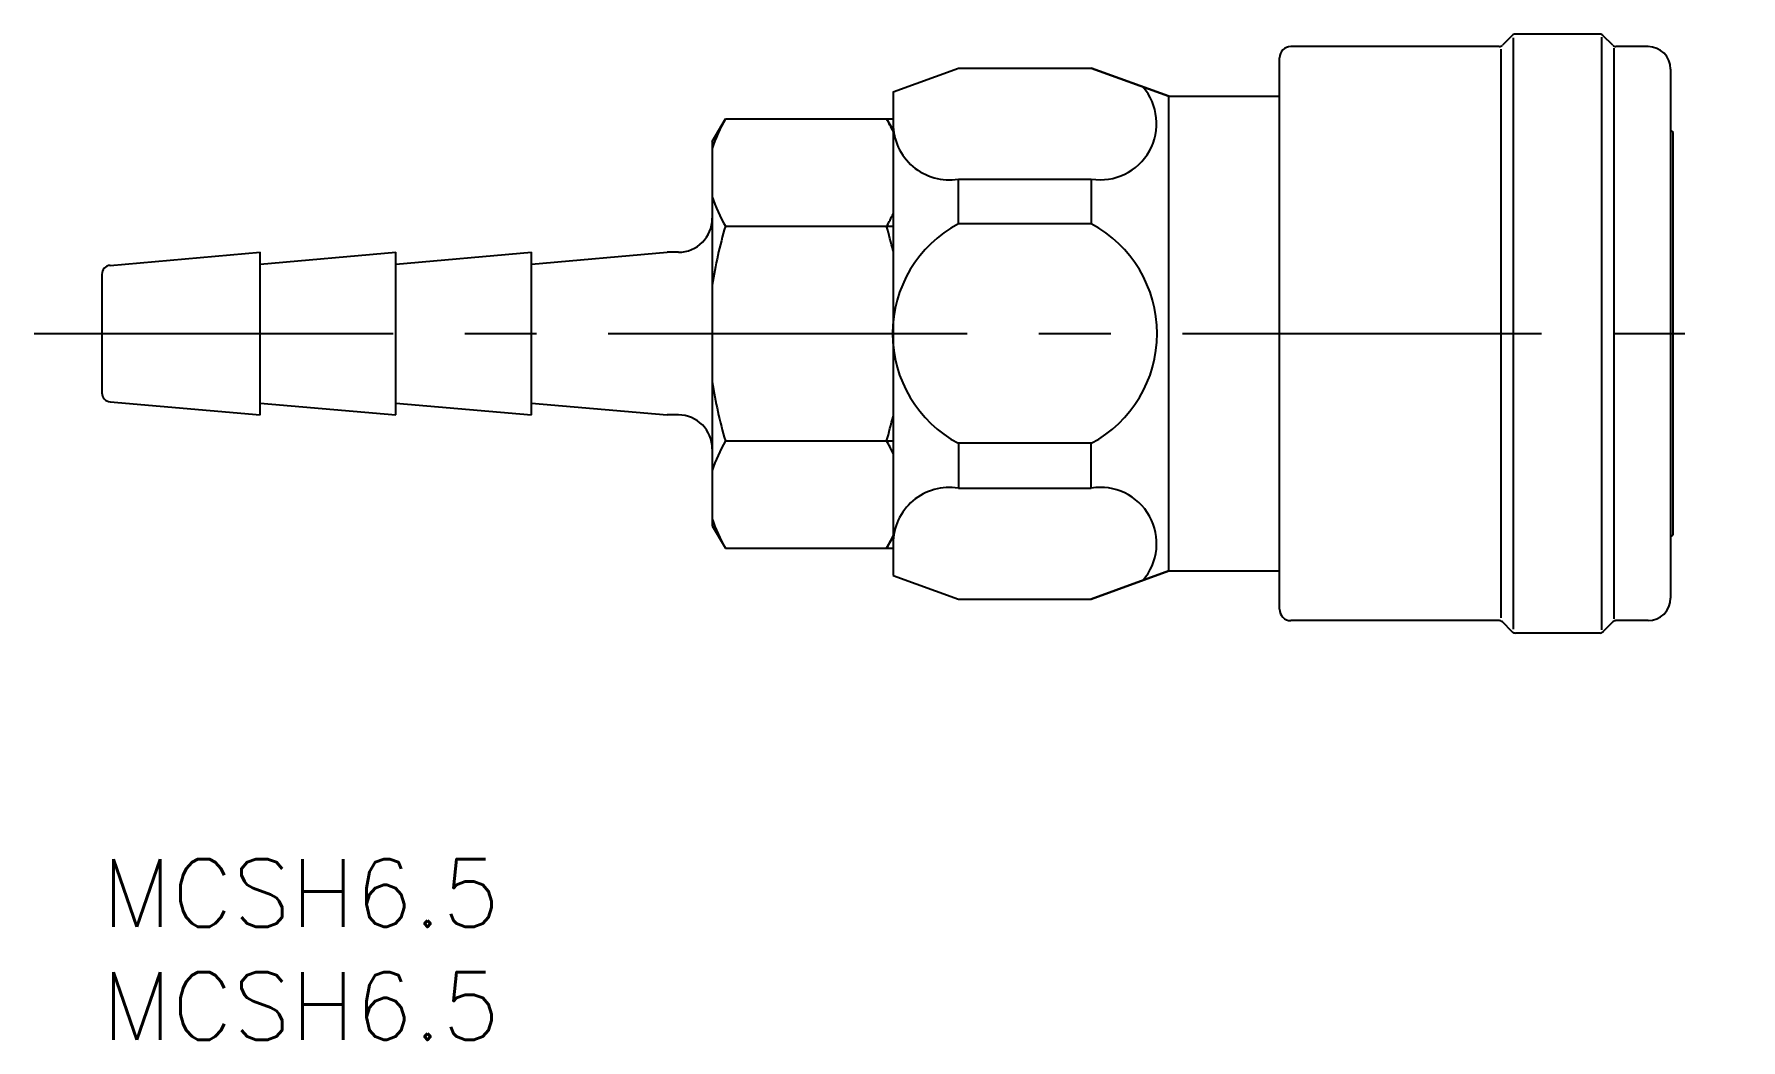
# Model space of a CAD drawing. Extents: x -3 to 72.5, y -8 to 36.5.
import ezdxf

# ---------------------------------------------------------------- set-up
doc = ezdxf.new("R2010")
doc.units = 0
doc.header["$LTSCALE"] = 0.5
doc.linetypes.add('CENTER', pattern=[50.8, 31.75, -6.35, 6.35, -6.35])
for name, color, linetype in [('MSM_CENTER', 1, 'CENTER'), ('MSM_CONTINUOUS', 7, 'CONTINUOUS'), ('MSM_PART_NUMBER', 7, 'CONTINUOUS')]:
    doc.layers.add(name, color=color, linetype=linetype)
doc.styles.get("Standard").update_dxf_attribs({"font": 'txt.shx', "height": 3, "bigfont": 'bigfont.shx'})

# ---------------------------------------------------------------- blocks, each defined once
blk = doc.blocks.new('*U8')
at = {"layer": 'MSM_PART_NUMBER'}
blk.add_text('MCSH6.5', height=3, dxfattribs=at).set_placement((0, -3))
blk = doc.blocks.new('*U9')
at = {"layer": 'MSM_PART_NUMBER'}
blk.add_text('MCSH6.5', height=3, dxfattribs=at).set_placement((0, -8))

msp = doc.modelspace()

# ---------------------------------------------------------------- linework, layer by layer
at = {"layer": 'MSM_CENTER'}
msp.add_line((-3, 23.25), (72.5, 23.25), dxfattribs=at)
at = {"layer": 'MSM_CONTINUOUS'}
for p, q in [((62.384, 36.441), (61.951, 36.009)), ((62.443, 10.166), (62.443, 36.334)), ((66.26, 36.5), (62.526, 36.5)), ((66.343, 10.136), (66.343, 36.364)), ((66.834, 36.009), (66.401, 36.441)), ((61.81, 35.95), (52.593, 35.95)), ((61.893, 10.669), (61.893, 35.831)), ((66.893, 10.628), (66.893, 35.872)), ((68.393, 35.95), (66.976, 35.95)), ((35, 33.95), (37.885, 35)), ((37.885, 35), (43.766, 35)), ((47.2, 33.75), (43.766, 35)), ((43.766, 35), (47.2, 33.75)), ((52.093, 11.05), (52.093, 35.45)), ((69.393, 34.95), (69.393, 11.55)), ((35, 33.95), (35, 12.55)), ((47.2, 12.75), (47.2, 33.75)), ((47.2, 33.75), (52.093, 33.75)), ((27, 31.75), (27.577, 32.75)), ((27.577, 32.75), (35, 32.75)), ((34.711, 32.75), (35, 32.25)), ((27, 31.75), (27, 14.75)), ((69.393, 32.257), (69.5, 32.15)), ((69.5, 14.35), (69.5, 32.15)), ((37.885, 28.105), (37.885, 30.089)), ((37.885, 30.089), (43.766, 30.089)), ((43.766, 30.089), (43.766, 28.105)), ((27.577, 28), (35, 28)), ((43.766, 28.105), (37.885, 28.105)), ((0.365, 26.27), (7, 26.85)), ((7, 26.325), (13, 26.85)), ((7, 19.65), (7, 26.85)), ((13, 26.325), (19, 26.85)), ((13, 19.65), (13, 26.85)), ((19, 26.325), (25, 26.85)), ((19, 19.65), (19, 26.85)), ((25.5, 26.85), (25, 26.85)), ((0, 25.871), (0, 20.629)), ((0.365, 20.23), (7, 19.65)), ((7, 20.175), (13, 19.65)), ((13, 20.175), (19, 19.65)), ((19, 20.175), (25, 19.65)), ((25.5, 19.65), (25, 19.65)), ((27.577, 18.5), (35, 18.5)), ((37.885, 18.395), (37.885, 16.411)), ((43.766, 18.395), (37.885, 18.395)), ((43.766, 16.411), (43.766, 18.395)), ((37.885, 16.411), (43.766, 16.411)), ((27, 14.75), (27.577, 13.75)), ((69.393, 14.243), (69.5, 14.35)), ((27.577, 13.75), (35, 13.75)), ((34.711, 13.75), (35, 14.25)), ((35, 12.55), (37.885, 11.5)), ((47.2, 12.75), (43.766, 11.5)), ((43.766, 11.5), (47.2, 12.75)), ((47.2, 12.75), (52.093, 12.75)), ((37.885, 11.5), (43.766, 11.5)), ((61.81, 10.55), (52.593, 10.55)), ((62.384, 10.059), (61.951, 10.491)), ((66.26, 10), (62.526, 10)), ((66.834, 10.491), (66.401, 10.059)), ((68.393, 10.55), (66.976, 10.55))]:
    msp.add_line(p, q, dxfattribs=at)
for centre, radius, start, end in [((62.526, 36.3), 0.2, 90, 134.99993), ((66.26, 36.3), 0.2, 45.00007, 90), ((52.593, 35.45), 0.5, 90, 180), ((61.81, 36.15), 0.2, 270, 314.99993), ((66.976, 36.15), 0.2, 225.00007, 270), ((68.393, 34.95), 1, 0, 90), ((44.164, 32.544), 2.487, 260.77243, 40.844), ((33.234, 29.47), 6.538, 149.89433, 162.44029), ((27.092, 28.405), 8.771, 25.63293, 29.69554), ((37.477, 32.532), 2.477, 179.72209, 279.46875), ((33.343, 31.328), 6.657, 197.67114, 209.99325), ((25.5, 28.35), 1.5, 270, 0), ((46.52, 22.445), 19.74, 163.65721, 171.4332), ((28.424, 31.647), 7.268, 329.8858, 334.78892), ((2.519, 18.974), 33.434, 13.71146, 15.66273), ((40.477, 23.25), 5.504, 118.09973, 241.90027), ((41.173, 23.25), 5.504, 298.10593, 61.89407), ((0.4, 25.871), 0.4, 95, 180), ((0.4, 20.629), 0.4, 180, 265), ((46.52, 24.055), 19.74, 188.5668, 196.34279), ((25.5, 18.15), 1.5, 0, 90), ((2.519, 27.526), 33.434, 344.33727, 346.28854), ((33.343, 15.172), 6.657, 150.00675, 162.32886), ((28.424, 14.853), 7.268, 25.21108, 30.1142), ((37.482, 13.962), 2.482, 80.66051, 180.14864), ((44.174, 13.962), 2.483, 318.90977, 99.47376), ((33.234, 17.03), 6.538, 197.55971, 210.10567), ((27.092, 18.095), 8.771, 330.30446, 334.36707), ((68.393, 11.55), 1, 270, 0), ((52.593, 11.05), 0.5, 180, 270), ((61.81, 10.35), 0.2, 45.00007, 90), ((62.526, 10.2), 0.2, 225.00007, 270), ((66.26, 10.2), 0.2, 270, 314.99993), ((66.976, 10.35), 0.2, 90, 134.99993)]:
    msp.add_arc(centre, radius, start, end, dxfattribs=at)

# ---------------------------------------------------------------- block references
for name in ['*U8', '*U9']:
    msp.add_blockref(name, (0, 0), dxfattribs=at)

doc.saveas('drawing.dxf')
